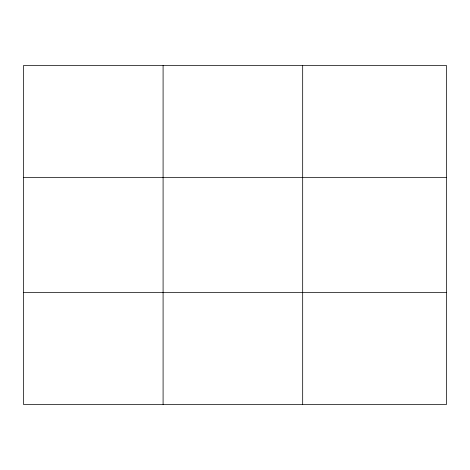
<?xml version="1.0" encoding="UTF-8"?>
<svg xmlns="http://www.w3.org/2000/svg" width="470" height="470" viewBox="0 0 470 470"><rect width="100%" height="100%" fill="white"/><g stroke="black" fill="none" stroke-linecap="round" stroke-linejoin="round"><path stroke-width="0.7" d="M163.09 65.53L163.09 404.47M302.68 65.53L302.68 404.47M446.5 292.622L446.5 404.47L23.5 404.47L23.5 65.53L446.5 65.53L446.5 292.622L23.5 292.622M23.5 177.378L446.5 177.378"/></g></svg>
